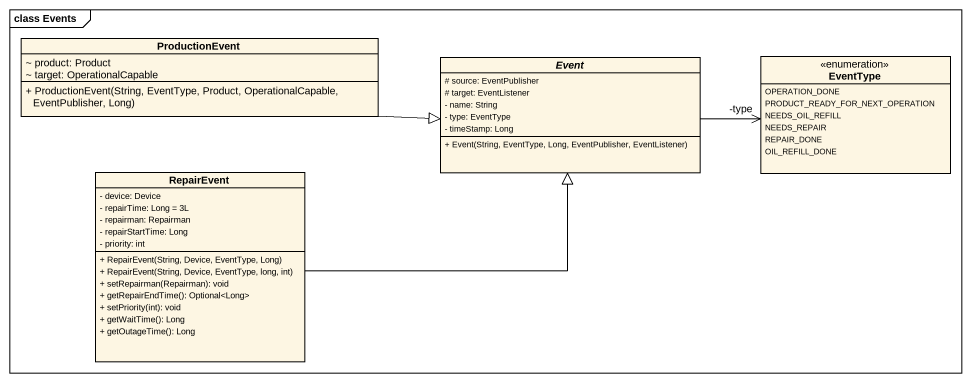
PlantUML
@startuml
mainframe class Events
hide circle
hide empty members
skinparam classAttributeIconSize 0
class ProductionEvent {
  ~ product: Product
  ~ target: OperationalCapable
  + ProductionEvent(String, EventType, Product, OperationalCapable, EventPublisher, Long)
}
abstract class Event {
  # source: EventPublisher
  # target: EventListener
  - name: String
  - type: EventType
  - timeStamp: Long
  + Event(String, EventType, Long, EventPublisher, EventListener)
}
enum EventType {
  OPERATION_DONE
  PRODUCT_READY_FOR_NEXT_OPERATION
  NEEDS_OIL_REFILL
  NEEDS_REPAIR
  REPAIR_DONE
  OIL_REFILL_DONE
}
class RepairEvent {
  - device: Device
  - repairTime: Long = 3L
  - repairman: Repairman
  - repairStartTime: Long
  - priority: int
  + RepairEvent(String, Device, EventType, Long)
  + RepairEvent(String, Device, EventType, long, int)
  + setRepairman(Repairman): void
  + getRepairEndTime(): Optional<Long>
  + setPriority(int): void
  + getWaitTime(): Long
  + getOutageTime(): Long
}
ProductionEvent -right-|> Event
Event -right-> "-type" EventType
RepairEvent -right-|> Event
@enduml
